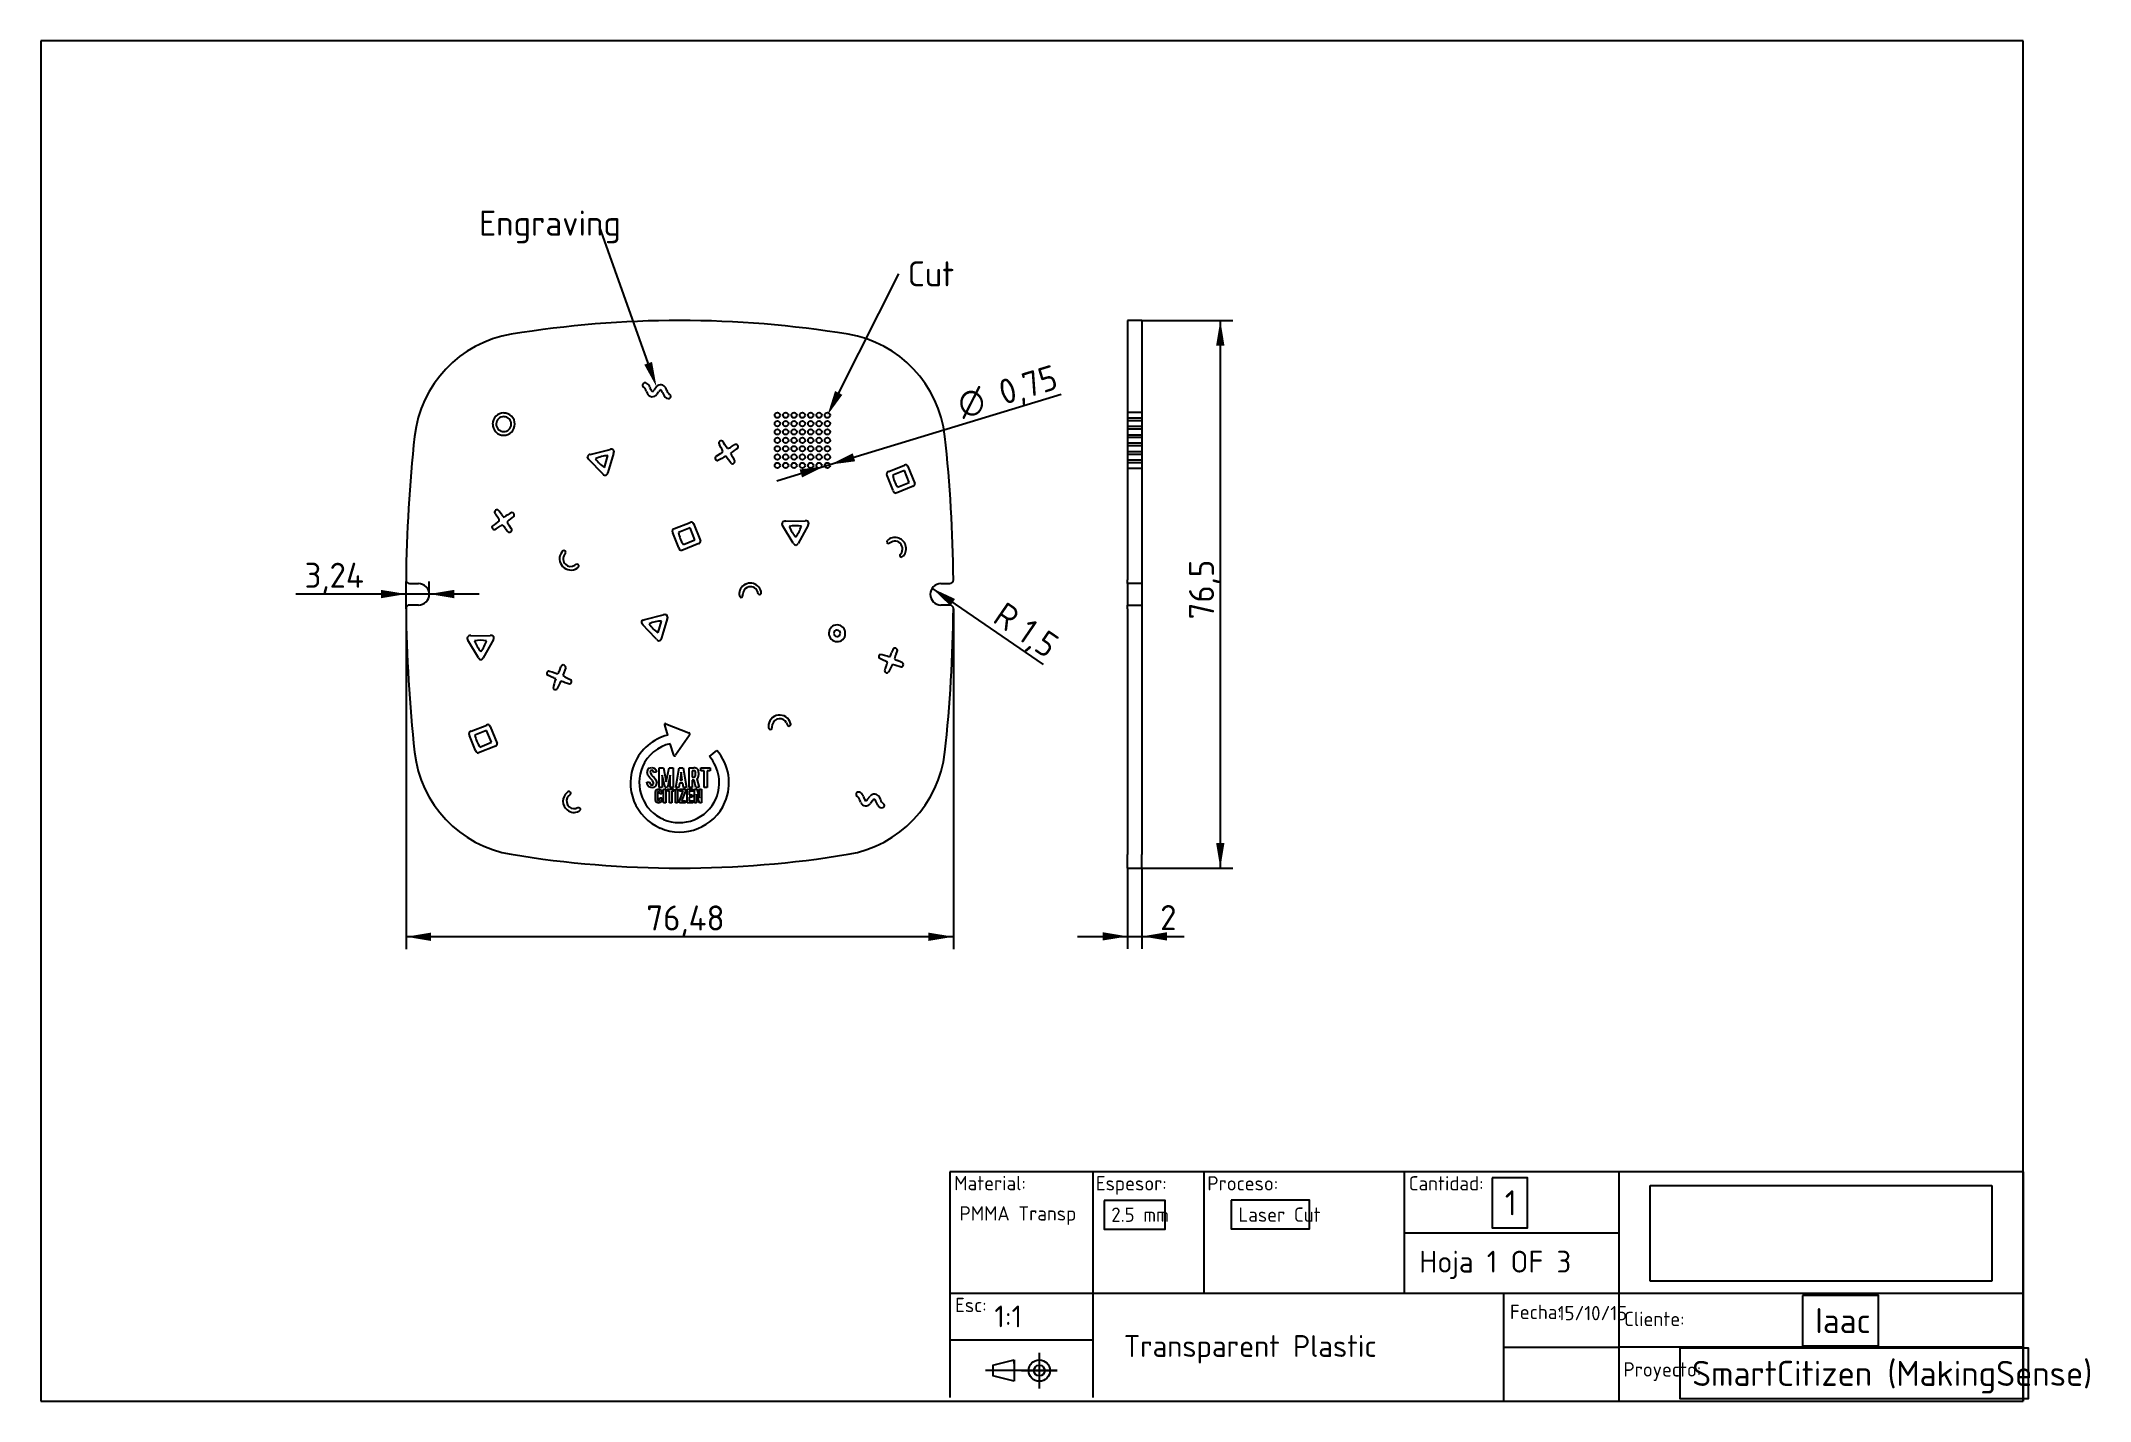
# Model space of a CAD drawing. Header units: millimetres. Extents: x 10 to 296, y 10 to 200.
import ezdxf
from ezdxf import colors
from ezdxf.entities.mleader import LeaderData, LeaderLine
from ezdxf.enums import TextEntityAlignment as Align
from ezdxf.lldxf.tags import DXFTag
from ezdxf.math import Vec2, Vec3

# ---------------------------------------------------------------- set-up
doc = ezdxf.new("R2010")
doc.units = ezdxf.units.MM
doc.layers.add('Default', color=7, linetype='Continuous')
doc.layers.add('M7-1.5_MS_V1_TRA', color=7, linetype='Continuous')
doc.styles.add('SEACAD_Solid_Edge_ISO', font='seiso.ttf')
doc.styles.add('SEACAD_Solid_Edge_ISO1_Symbols', font='semeci1.ttf')
tags = doc.linetypes.add('CENTER2', pattern=[28.575, 19.05, -3.175, 3.175, -3.175]).pattern_tags.tags
tags[10:11] = [DXFTag(74, 4), DXFTag(75, 0), DXFTag(340, '0'), DXFTag(46, 0.0), DXFTag(50, 0.0), DXFTag(44, 0.0), DXFTag(45, 0.0)]
tags[8:9] = [DXFTag(74, 4), DXFTag(75, 0), DXFTag(340, '0'), DXFTag(46, 0.0), DXFTag(50, 0.0), DXFTag(44, 0.0), DXFTag(45, 0.0)]
tags[6:7] = [DXFTag(74, 4), DXFTag(75, 0), DXFTag(340, '0'), DXFTag(46, 0.0), DXFTag(50, 0.0), DXFTag(44, 0.0), DXFTag(45, 0.0)]
tags[4:5] = [DXFTag(74, 4), DXFTag(75, 0), DXFTag(340, '0'), DXFTag(46, 0.0), DXFTag(50, 0.0), DXFTag(44, 0.0), DXFTag(45, 0.0)]
tags = doc.linetypes.add('HIDDEN2', pattern=[4.7625, 3.175, -1.5875]).pattern_tags.tags
tags[6:7] = [DXFTag(74, 4), DXFTag(75, 0), DXFTag(340, '0'), DXFTag(46, 0.0), DXFTag(50, 0.0), DXFTag(44, 0.0), DXFTag(45, 0.0)]
tags[4:5] = [DXFTag(74, 4), DXFTag(75, 0), DXFTag(340, '0'), DXFTag(46, 0.0), DXFTag(50, 0.0), DXFTag(44, 0.0), DXFTag(45, 0.0)]
doc.dimstyles.new('ISO_(mm)', dxfattribs={"dimtxt": 3.5, "dimasz": 3.5, "dimexe": 1.75, "dimexo": 0, "dimgap": 1.75, "dimtad": 1, "dimtxsty": 'SEACAD_Solid_Edge_ISO', "dimblk1": '_SE_FILLED', "dimblk2": '_SE_FILLED', "dimsah": 1, "dimcen": 1.75, "dimadec": 0, "dimazin": 0, "dimtfac": 1, "dimtmove": 0, "dimatfit": 3, "dimfxl": 1, "dimtolj": 1, "dimarcsym": 0})
picture_1 = doc.add_image_def('image1.jpg', size_in_pixel=(1321, 371))

# ---------------------------------------------------------------- blocks, each defined once
blk = doc.blocks.new('SE')
at = {"layer": 'M7-1.5_MS_V1_TRA', "color": 7, "linetype": 'Continuous'}
for p, q in [((94.59, 151.05), (94.7, 150.81)), ((96.02, 151.68), (95.67, 151.24)), ((96.08, 150.66), (96.31, 150.98)), ((96.85, 150.88), (97.08, 150.41)), ((97.46, 151.18), (97.3, 151.54)), ((105.05, 143.14), (104.79, 143.59)), ((106.44, 143.31), (106.86, 143.56)), ((86.53, 141.6), (86.38, 141.91)), ((88.54, 139.49), (86.53, 141.6)), ((86.73, 142.25), (89.53, 142.92)), ((88.72, 140.42), (89.2, 142.08)), ((90.01, 142.39), (89.22, 139.71)), ((104.43, 142.05), (104.94, 142.38)), ((128.46, 139.87), (130.64, 140.75)), ((131.15, 140.57), (132.11, 138.17)), ((129.06, 137.18), (128.23, 139.28)), ((130.64, 139.99), (129.01, 139.34)), ((131.87, 137.8), (129.5, 136.84)), ((129.7, 137.66), (131.32, 138.33)), ((131.32, 138.33), (130.64, 139.99)), ((73.49, 133.93), (73.91, 133.32)), ((73.62, 131.85), (74.16, 132.22)), ((74.39, 133.8), (74.04, 134.3)), ((74.86, 131.94), (75.17, 131.52)), ((75.71, 131.89), (75.47, 132.25)), ((98.51, 131.87), (100.7, 132.75)), ((100.69, 131.99), (99.06, 131.34)), ((101.37, 130.33), (100.69, 131.99)), ((101.2, 132.57), (102.17, 130.17)), ((115.12, 129.83), (113.62, 132.29)), ((114.06, 132.92), (116.76, 132.96)), ((117.2, 132.38), (115.79, 129.82)), ((99.12, 129.18), (98.28, 131.28)), ((101.92, 129.8), (99.55, 128.84)), ((99.76, 129.66), (101.37, 130.33)), ((128.26, 130.2), (128.19, 130)), ((84.6, 126.77), (84.74, 126.87)), ((84.74, 126.87), (84.89, 126.95)), ((84.89, 126.95), (85.02, 126.92)), ((85.02, 126.92), (85.16, 126.74)), ((130.24, 127.9), (130.52, 128.06)), ((61.51, 124.2), (62.75, 124.2)), ((135.75, 124.2), (136.99, 124.2)), ((62.75, 121.2), (61.51, 121.2)), ((136.99, 121.2), (135.75, 121.2)), ((94.15, 118.4), (93.95, 118.63)), ((94.09, 119.11), (94.38, 119.2)), ((94.86, 117.64), (94.15, 118.4)), ((94.38, 119.2), (96.92, 119.81)), ((96, 116.44), (94.86, 117.64)), ((96.22, 117.36), (96.71, 118.97)), ((97.51, 119.25), (96.86, 117.08)), ((71.13, 113.83), (69.63, 116.29)), ((70.07, 116.92), (72.77, 116.96)), ((73.21, 116.38), (71.81, 113.82)), ((96.86, 117.08), (96.73, 116.62)), ((129.03, 114.96), (128.86, 114.56)), ((129.52, 114.39), (129.64, 114.72)), ((81.03, 111.97), (81.41, 111.87)), ((81.41, 111.87), (82.17, 111.57)), ((82.48, 112.12), (82.66, 112.56)), ((83.33, 112.48), (82.91, 111.35)), ((130.2, 113.23), (129.68, 113.44)), ((81.39, 111.14), (80.84, 111.4)), ((70.09, 103.56), (72.28, 104.44)), ((72.27, 103.68), (70.64, 103.03)), ((72.95, 102.02), (72.27, 103.68)), ((72.78, 104.25), (73.75, 101.86)), ((97.58, 103.02), (97.15, 104.45)), ((97.33, 104.61), (100.52, 103.35)), ((112.15, 104.09), (112.21, 104.56)), ((114.14, 104.77), (114.26, 104.49)), ((70.7, 100.86), (69.86, 102.97)), ((73.5, 101.49), (71.13, 100.53)), ((71.33, 101.35), (72.95, 102.02)), ((98.41, 100.24), (97.94, 101.83)), ((100.62, 103.02), (98.65, 100.21)), ((103.4, 100.05), (104.44, 100.86)), ((94.79, 97.42), (94.69, 97.82)), ((95.08, 97.06), (94.79, 97.42)), ((94.95, 98.39), (95.34, 98.51)), ((95.17, 98.03), (95.13, 97.83)), ((95.13, 97.83), (95.29, 97.44)), ((95.35, 98.13), (95.17, 98.03)), ((95.29, 97.44), (95.48, 97.26)), ((95.34, 98.51), (95.72, 98.41)), ((95.52, 98.06), (95.35, 98.13)), ((95.62, 97.8), (95.52, 98.06)), ((96.02, 97.87), (95.62, 97.8)), ((95.72, 98.41), (95.93, 98.19)), ((95.93, 98.19), (96.02, 97.87)), ((96.39, 98.48), (96.99, 98.48)), ((96.39, 95.69), (96.39, 98.48)), ((96.81, 97.44), (96.81, 95.69)), ((97.22, 95.69), (96.81, 97.44)), ((96.99, 98.48), (97.38, 96.48)), ((97.38, 96.48), (97.76, 98.48)), ((97.92, 97.44), (97.55, 95.69)), ((97.76, 98.48), (98.34, 98.48)), ((97.92, 95.69), (97.92, 97.44)), ((98.34, 98.48), (98.34, 95.69)), ((98.69, 95.69), (99.16, 98.47)), ((99.16, 98.47), (99.74, 98.47)), ((99.45, 97.84), (99.3, 96.74)), ((99.61, 96.74), (99.45, 97.84)), ((99.74, 98.47), (100.21, 95.69)), ((100.56, 98.47), (101.23, 98.47)), ((100.56, 95.69), (100.56, 98.47)), ((101.24, 98.05), (100.98, 98.05)), ((100.98, 98.05), (100.98, 97.15)), ((101.41, 97.23), (101.48, 97.4)), ((101.48, 97.4), (101.48, 97.8)), ((101.89, 97.81), (101.89, 97.41)), ((102.2, 98.47), (103.51, 98.47)), ((102.2, 98.05), (102.2, 98.47)), ((102.65, 98.05), (102.2, 98.05)), ((102.65, 95.69), (102.65, 98.05)), ((103.51, 98.05), (103.07, 98.05)), ((103.07, 98.05), (103.07, 95.69)), ((103.51, 98.47), (103.51, 98.05)), ((83.94, 94.71), (83.74, 94.54)), ((94.65, 96.45), (95.05, 96.47)), ((94.74, 96.05), (94.65, 96.45)), ((94.95, 95.78), (94.74, 96.05)), ((95.36, 95.66), (94.95, 95.78)), ((95.05, 96.47), (95.18, 96.12)), ((95.46, 96.71), (95.08, 97.06)), ((95.18, 96.12), (95.35, 96.04)), ((95.35, 96.04), (95.57, 96.18)), ((95.6, 95.69), (95.36, 95.66)), ((95.61, 96.36), (95.46, 96.71)), ((95.48, 97.26), (95.67, 97.09)), ((95.57, 96.18), (95.61, 96.36)), ((95.89, 95.89), (95.6, 95.69)), ((95.67, 97.09), (95.91, 96.78)), ((95.85, 95.05), (95.98, 95.38)), ((95.85, 94), (95.85, 95.05)), ((95.91, 96.78), (95.98, 96.65)), ((95.98, 96.65), (96.04, 96.38)), ((95.98, 95.38), (96.31, 95.51)), ((96.18, 95.17), (96.13, 95.06)), ((96.13, 95.06), (96.13, 94.01)), ((96.3, 95.22), (96.18, 95.17)), ((96.42, 95.17), (96.3, 95.22)), ((96.31, 95.51), (96.63, 95.38)), ((96.81, 95.69), (96.39, 95.69)), ((96.47, 95.06), (96.42, 95.17)), ((96.47, 94.83), (96.47, 95.06)), ((96.77, 94.83), (96.47, 94.83)), ((96.63, 95.38), (96.77, 95.05)), ((96.77, 95.05), (96.77, 94.83)), ((97, 95.49), (97.29, 95.49)), ((97, 93.57), (97, 95.49)), ((97.55, 95.69), (97.22, 95.69)), ((97.29, 95.49), (97.29, 93.57)), ((97.53, 95.49), (98.43, 95.49)), ((97.53, 95.2), (97.53, 95.49)), ((97.84, 95.2), (97.53, 95.2)), ((97.84, 93.57), (97.84, 95.2)), ((98.34, 95.69), (97.92, 95.69)), ((98.43, 95.2), (98.13, 95.2)), ((98.13, 95.2), (98.13, 93.57)), ((98.43, 95.49), (98.43, 95.2)), ((98.67, 95.49), (98.96, 95.49)), ((98.67, 93.57), (98.67, 95.49)), ((99.13, 95.69), (98.69, 95.69)), ((98.96, 95.49), (98.96, 93.57)), ((99.23, 96.33), (99.13, 95.69)), ((99.2, 95.49), (100.04, 95.49)), ((99.2, 95.2), (99.2, 95.49)), ((99.73, 95.2), (99.2, 95.2)), ((99.2, 93.86), (99.73, 95.2)), ((99.67, 96.33), (99.23, 96.33)), ((99.3, 96.74), (99.61, 96.74)), ((100.04, 95.2), (99.51, 93.86)), ((99.77, 95.69), (99.67, 96.33)), ((100.21, 95.69), (99.77, 95.69)), ((100.04, 95.49), (100.04, 95.2)), ((100.28, 95.49), (101.11, 95.49)), ((100.28, 93.57), (100.28, 95.49)), ((100.98, 95.69), (100.56, 95.69)), ((100.58, 95.2), (100.58, 94.68)), ((101.11, 95.2), (100.58, 95.2)), ((100.58, 94.68), (100.97, 94.68)), ((100.97, 94.68), (100.97, 94.38)), ((100.98, 97.15), (101.24, 97.15)), ((100.98, 96.74), (100.98, 95.69)), ((101.23, 96.74), (100.98, 96.74)), ((101.11, 95.49), (101.11, 95.2)), ((101.27, 96.74), (101.23, 96.74)), ((101.24, 97.15), (101.41, 97.23)), ((101.52, 95.69), (101.27, 96.74)), ((101.31, 95.49), (101.64, 95.49)), ((101.31, 93.57), (101.31, 95.49)), ((101.98, 95.69), (101.52, 95.69)), ((101.6, 94.8), (101.6, 93.57)), ((102, 93.57), (101.6, 94.8)), ((101.64, 95.49), (102.02, 94.2)), ((101.66, 96.91), (101.98, 95.69)), ((102.02, 95.49), (102.31, 95.49)), ((102.02, 94.2), (102.02, 95.49)), ((102.31, 95.49), (102.31, 93.57)), ((103.07, 95.69), (102.65, 95.69)), ((125.51, 94.06), (125.86, 94.51)), ((95.98, 93.68), (95.85, 94)), ((96.31, 93.54), (95.98, 93.68)), ((96.13, 94.01), (96.18, 93.89)), ((96.18, 93.89), (96.3, 93.84)), ((96.3, 93.84), (96.42, 93.89)), ((96.63, 93.68), (96.31, 93.54)), ((96.42, 93.89), (96.47, 94.01)), ((96.47, 94.27), (96.77, 94.27)), ((96.47, 94.01), (96.47, 94.27)), ((96.77, 94), (96.63, 93.68)), ((96.77, 94.27), (96.77, 94)), ((97.29, 93.57), (97, 93.57)), ((98.13, 93.57), (97.84, 93.57)), ((98.96, 93.57), (98.67, 93.57)), ((99.2, 93.57), (99.2, 93.86)), ((100.04, 93.57), (99.2, 93.57)), ((99.51, 93.86), (100.04, 93.86)), ((100.04, 93.86), (100.04, 93.57)), ((101.11, 93.57), (100.28, 93.57)), ((100.58, 94.38), (100.58, 93.86)), ((100.97, 94.38), (100.58, 94.38)), ((100.58, 93.86), (101.11, 93.86)), ((101.11, 93.86), (101.11, 93.57)), ((101.6, 93.57), (101.31, 93.57)), ((102.31, 93.57), (102, 93.57)), ((124.54, 93.64), (124.43, 93.88)), ((126.16, 93.81), (125.93, 93.49)), ((126.92, 93.24), (126.7, 93.71)), ((127.14, 94.37), (127.31, 94.01))]:
    blk.add_line(p, q, dxfattribs=at)
for centre in [(112.9, 147.71), (112.9, 146.54), (114.07, 147.71), (114.07, 146.54), (115.23, 147.71), (115.23, 146.54), (116.4, 147.71), (116.4, 146.54), (117.56, 147.71), (117.56, 146.54), (118.72, 147.71), (118.72, 146.54), (119.89, 147.71), (119.89, 146.54), (112.9, 145.38), (112.9, 144.21), (112.9, 143.04), (114.07, 145.38), (114.07, 144.21), (114.07, 143.04), (115.23, 145.38), (115.23, 144.21), (115.23, 143.04), (116.4, 145.38), (116.4, 144.21), (116.4, 143.04), (117.56, 145.38), (117.56, 144.21), (117.56, 143.04), (118.72, 145.38), (118.72, 144.21), (118.72, 143.04), (119.89, 145.38), (119.89, 144.21), (119.89, 143.04), (112.9, 141.88), (112.9, 140.71), (114.07, 141.88), (114.07, 140.71), (115.23, 141.88), (115.23, 140.71), (116.4, 141.88), (116.4, 140.71), (117.56, 141.88), (117.56, 140.71), (118.72, 141.88), (118.72, 140.71), (119.89, 141.88), (119.89, 140.71)]:
    blk.add_circle(centre, 0.375, dxfattribs=at)
for centre, radius, start, end in [((99.25, 16.05), 144.9, 80.6553, 99.3447), ((78.36, 142.99), 16.25, 99.3447, 173.732), ((120.14, 142.99), 16.25, 6.268, 80.6553), ((94.39, 151.91), 0.352, 131.9954, 213.8659), ((94.4, 151.82), 0.424, 53.9796, 124.9999), ((94.08, 151.26), 1.07, 18.3834, 58.1733), ((96.61, 151.21), 0.762, 25.7374, 141.2555), ((93.6, 150.83), 1.01, 12.2855, 60.7093), ((95.42, 151.08), 0.78, 200.615, 327.0658), ((96.33, 151.88), 1.27, 193.0473, 221.6827), ((95.36, 151.37), 0.333, 273.7399, 336.2931), ((96.82, 150.73), 0.563, 111.3089, 153.8809), ((96.25, 150.75), 0.617, 12.336, 54.1119), ((97.65, 150.68), 0.634, 205.4078, 287.87), ((98.45, 151.46), 1.03, 195.7063, 234.2134), ((97.71, 150.35), 0.307, 296.6208, 62.1867), ((74.62, 146.52), 1.51, 88.5614, 181.1605), ((74.67, 146.46), 1.55, 178.9475, 268.9574), ((74.64, 146.49), 1.03, 87.8582, 179.8007), ((74.65, 146.47), 1.04, 178.7572, 269.6262), ((74.64, 146.49), 1.58, 269.9773, 359.9573), ((74.66, 146.49), 1.06, 268.9932, 358.3619), ((74.68, 146.48), 1.54, 0.0983, 90.7985), ((74.67, 146.46), 1.05, 359.6658, 89.6052), ((263.12, 122.7), 202.12, 173.732, 179.432), ((105.11, 143.81), 0.383, 148.2979, 213.9124), ((105.04, 143.82), 0.326, 58.0089, 144.1032), ((55.3, 108.25), 61.45, 34.512, 35.6807), ((105.74, 144.13), 1.08, 280.5285, 310.6739), ((107.1, 143.27), 0.374, 57.0764, 130.7799), ((107.08, 143.32), 0.351, 329.3556, 50.7052), ((-64.61, 122.7), 202.12, 0.568, 6.268), ((86.77, 141.85), 0.399, 96.2596, 171.5979), ((89.41, 137.73), 4.35, 92.8111, 116.1568), ((90.95, 143.91), 4.14, 213.3122, 237.4012), ((89.71, 142.6), 0.371, 325.809, 119.1239), ((104.55, 141.73), 0.338, 111.326, 271.8684), ((116.9, 118.88), 25.67, 115.8503, 118.7331), ((104.54, 143.26), 0.968, 294.5226, 321.0287), ((104.28, 142.47), 1.02, 10.0975, 41.0946), ((80.57, 123), 31.51, 34.7895, 37.0655), ((315.14, -148.18), 357.81, 125.4947, 125.6956), ((148.69, 163.88), 47.46, 206.8987, 208.4514), ((106.62, 141.27), 0.343, 239.2809, 359.6972), ((130.83, 140.47), 0.333, 16.1234, 123.8118), ((88.85, 139.71), 0.389, 215.3195, 290.8358), ((88.7, 139.79), 0.524, 303.4259, 352.1141), ((128.53, 139.5), 0.375, 100.2688, 216.4649), ((133.43, 140.18), 4.5, 190.7854, 214.0511), ((131.7, 138.18), 0.416, 293.6494, 358.9339), ((129.51, 137.3), 0.463, 196.1348, 268.3245), ((73.35, 132.07), 0.331, 151.1077, 236.8376), ((81.91, 121.83), 13.65, 125.2499, 130.3704), ((73.36, 132.15), 0.397, 242.5068, 311.8), ((73.73, 134.16), 0.339, 127.8372, 224.075), ((73.73, 134.15), 0.351, 25.6305, 125.4032), ((73.61, 133.02), 0.418, 353.9041, 45.0123), ((74.52, 131.87), 0.502, 91.7605, 136.6035), ((75.03, 134.11), 0.706, 205.8139, 244.0506), ((73.54, 131.22), 1.51, 28.7402, 50.0174), ((88.39, 112.53), 25.01, 120.2644, 123.149), ((143.56, 47.3), 109.55, 128.0043, 128.6616), ((76.94, 133.52), 1.93, 200.3676, 220.8515), ((75.47, 131.69), 0.315, 303.1815, 38.3219), ((75.79, 133.78), 0.353, 333.483, 90.559), ((98.58, 131.5), 0.375, 100.2688, 216.4649), ((100.88, 132.47), 0.333, 16.1234, 123.8118), ((114, 132.55), 0.458, 157.034, 214.9177), ((113.99, 132.39), 0.537, 82.6216, 140.2169), ((115.48, 127.92), 4.36, 79.7789, 102.0964), ((119.02, 133.88), 4.77, 200.9085, 221.7534), ((111.41, 133.8), 5.1, 322.7055, 341.8577), ((116.85, 132.38), 0.588, 55.59, 98.6924), ((116.88, 132.61), 0.392, 324.0291, 39.7176), ((75.45, 131.74), 0.358, 217.2497, 300.8834), ((103.49, 132.18), 4.5, 190.7854, 214.0511), ((99.56, 129.3), 0.463, 196.1348, 268.3245), ((101.75, 130.18), 0.416, 293.6494, 358.9339), ((115.5, 130), 0.417, 203.3376, 269.4086), ((115.42, 129.99), 0.416, 281.3765, 335.5651), ((128.44, 130.05), 0.255, 192.1894, 277.3919), ((129.32, 129.19), 1.46, 74.5658, 136.2674), ((129.72, 128.02), 2.17, 102.8912, 124.9616), ((129.34, 129.13), 1.01, 43.899, 96.2373), ((129.33, 129.08), 1.56, 319.5048, 75.9769), ((129.29, 129.04), 1.1, 309.8025, 45.4677), ((84.02, 127.65), 1.56, 143.6169, 223.3481), ((83.05, 128.5), 0.301, 17.3479, 165.6669), ((84.02, 127.68), 1.59, 224.4049, 304.4521), ((84, 127.65), 1.04, 144.2692, 225.9328), ((82.6, 128.79), 0.772, 316.067, 344.9667), ((84.02, 127.67), 1.07, 226.0216, 302.6921), ((84.75, 126.75), 0.408, 293.725, 359.0996), ((130.29, 128.18), 0.287, 177.5311, 260.9716), ((61.51, 124.7), 0.5, 179.432, 270), ((62.75, 122.7), 1.5, 270, 90), ((109.1, 122.73), 1.53, 116.2265, 185.142), ((109.11, 122.71), 1.04, 113.298, 180.7679), ((109.13, 122.73), 1.53, 48.4737, 117.0449), ((109.13, 122.72), 1.04, 20.8516, 114.4526), ((109.29, 122.82), 1.36, 10.6285, 51.089), ((135.75, 122.7), 1.5, 90, 270), ((136.99, 124.7), 0.5, 270, 0.568), ((61.51, 120.7), 0.5, 90, 180.5687), ((263.12, 122.7), 202.12, 180.5687, 186.268), ((107.89, 122.55), 0.305, 171.3737, 260.6304), ((107.69, 122.61), 0.39, 291.7269, 13.0351), ((110.59, 123.13), 0.481, 185.5099, 250.0028), ((110.36, 122.96), 0.288, 282.8006, 22.3555), ((-64.61, 122.7), 202.12, 353.732, 359.4313), ((136.99, 120.7), 0.5, 359.4313, 90), ((94.22, 118.82), 0.321, 113.267, 214.8095), ((96.74, 114.98), 3.99, 90.4085, 116.0142), ((98.23, 120.64), 3.85, 212.7111, 238.5524), ((97.18, 119.02), 0.837, 74.3829, 107.8853), ((97.13, 119.47), 0.446, 329.8964, 51.8918), ((121.25, 117.28), 1.15, 89.8035, 179.7149), ((121.23, 117.26), 0.445, 85.5423, 177.5597), ((121.24, 117.28), 1.15, 356.9005, 89.6428), ((121.26, 117.26), 0.442, 355.6859, 88.2742), ((70.01, 116.55), 0.458, 157.034, 214.9177), ((70, 116.39), 0.537, 82.6216, 140.2169), ((71.49, 111.92), 4.36, 79.7789, 102.0964), ((75.03, 117.88), 4.77, 200.9085, 221.7534), ((67.42, 117.8), 5.1, 322.7055, 341.8577), ((72.86, 116.38), 0.588, 55.59, 98.6924), ((72.89, 116.61), 0.392, 324.0291, 39.7176), ((96.35, 116.6), 0.381, 205.7846, 2.211), ((121.21, 117.21), 1.11, 175.6484, 271.6896), ((121.25, 117.25), 0.46, 176.8848, 265.7266), ((121.22, 117.27), 0.475, 269.0115, 355.0242), ((121.28, 117.2), 1.11, 267.7978, 0.7649), ((127.14, 115.03), 1.78, 322.3058, 344.5256), ((129.33, 114.86), 0.322, 68.0152, 161.8514), ((129.32, 114.84), 0.342, 338.407, 66.8995), ((71.51, 114), 0.417, 203.3376, 269.4086), ((71.43, 113.99), 0.416, 281.3765, 335.5651), ((80.96, 111.64), 0.275, 159.6798, 242.506), ((81.01, 111.66), 0.317, 86.2641, 165.4573), ((81.28, 112.43), 1.24, 315.9063, 345.5438), ((83.01, 112.47), 0.364, 95.2411, 164.3058), ((82.97, 112.47), 0.361, 2.5535, 88.9676), ((127.43, 114.01), 0.366, 127.051, 216.486), ((113.56, 85.59), 31.3, 61.9701, 64.3104), ((126.71, 109.72), 4.6, 66.4283, 83.8252), ((130.09, 111.61), 2.25, 153.5682, 170.0412), ((128.22, 112.07), 0.345, 191.0987, 310.4148), ((126.04, 113.6), 2.26, 334.2874, 350.243), ((141.95, 105.86), 14.76, 151.3313, 156.2575), ((145.01, 158.88), 48.64, 250.7904, 252.2882), ((132.34, 113.04), 3.13, 154.4329, 168.2755), ((129.89, 114.27), 0.848, 224.067, 255.6735), ((130.11, 112.84), 0.398, 7.7815, 77.0951), ((130.16, 112.89), 0.347, 277.9856, 1.6017), ((80.99, 109.7), 1.5, 51.3163, 74.5686), ((86.27, 109.01), 4.72, 156.8171, 173.7326), ((81.86, 109.74), 0.36, 216.3789, 306.9363), ((98.69, 101.72), 18.32, 151.0424, 155.0546), ((135.17, 264.77), 162.87, 251.1912, 251.6353), ((88.48, 120.83), 11, 239.5485, 246.349), ((83.8, 110.53), 0.35, 280.4276, 38.7827), ((70.16, 103.19), 0.375, 100.2688, 216.4649), ((72.46, 104.16), 0.333, 16.1234, 123.8118), ((97.25, 104.52), 0.122, 51.8122, 213.2914), ((100.46, 103.15), 0.208, 321.541, 71.8834), ((113.24, 104.26), 1.58, 98.5952, 182.4828), ((112, 104.14), 0.343, 172.0409, 258.2065), ((111.9, 104.06), 0.253, 277.2472, 8.176), ((113.2, 104.3), 1.02, 93.7028, 165.1246), ((113.21, 104.25), 1.58, 15.3941, 97.542), ((113.25, 104.32), 1.01, 26.9343, 96.5199), ((114.58, 104.57), 0.327, 193.6441, 258.7305), ((114.46, 104.55), 0.301, 281.2786, 24.695), ((78.36, 102.41), 16.25, 186.268, 260.6553), ((75.06, 103.87), 4.5, 190.7854, 214.0511), ((71.14, 100.99), 0.463, 196.1348, 268.3245), ((73.33, 101.87), 0.416, 293.6494, 358.9339), ((99.23, 96.36), 6.86, 103.9024, 156.6303), ((99.17, 96.39), 5.58, 102.76, 156.6037), ((98.53, 100.24), 0.122, 180.0498, 341.7848), ((99.28, 96.36), 6.85, 336.636, 41.1266), ((120.14, 102.41), 16.25, 279.3447, 353.732), ((99.24, 96.36), 6.87, 156.6428, 246.7372), ((99.18, 96.39), 5.58, 156.6485, 246.7308), ((95.37, 97.86), 0.68, 128.4665, 183.6123), ((101.28, 97.83), 0.642, 44.0125, 94.8705), ((101.27, 97.83), 0.214, 351.7413, 97.8273), ((101.24, 97.4), 0.649, 310.8176, 0.7558), ((101.19, 97.85), 0.7, 356.4608, 37.6756), ((99.21, 96.38), 5.57, 336.6377, 41.2069), ((84.5, 93.8), 1.56, 129.5352, 231.705), ((84.48, 93.8), 1.04, 134.9596, 209.7238), ((83.79, 94.77), 0.366, 56.2005, 141.2691), ((83.77, 94.92), 0.272, 307.3581, 34.7785), ((95.26, 96.35), 0.779, 323.6022, 2.5558), ((124.24, 94.74), 0.352, 131.9954, 213.8659), ((123.45, 93.66), 1.01, 12.2855, 60.7093), ((124.24, 94.65), 0.424, 53.9796, 124.9999), ((123.93, 94.09), 1.07, 18.3834, 58.1733), ((126.46, 94.04), 0.762, 25.7374, 141.2555), ((84.49, 93.75), 1.52, 230.9262, 296.8422), ((84.5, 93.81), 1.06, 209.4031, 284.5176), ((85.1, 92.22), 0.652, 71.717, 120.9814), ((85.08, 92.7), 0.322, 288.2987, 342.626), ((85.17, 92.67), 0.224, 344.4416, 51.4476), ((99.25, 96.38), 6.89, 246.6771, 336.5633), ((99.19, 96.4), 5.6, 246.6768, 336.566), ((125.27, 93.91), 0.78, 200.615, 327.0658), ((126.18, 94.71), 1.27, 193.0473, 221.6827), ((125.21, 94.2), 0.333, 273.7399, 336.2931), ((126.66, 93.56), 0.563, 111.3089, 153.8809), ((126.1, 93.58), 0.617, 12.336, 54.1119), ((127.49, 93.51), 0.634, 205.4078, 287.87), ((128.3, 94.29), 1.03, 195.7063, 234.2134), ((127.55, 93.18), 0.307, 296.6208, 62.1867), ((99.25, 229.35), 144.9, 260.6553, 279.3447)]:
    blk.add_arc(centre, radius, start, end, dxfattribs=at)
blk = doc.blocks.new('SE1')
at = {"layer": 'M7-1.5_MS_V1_TRA', "color": 7, "linetype": 'Continuous'}
for p, q in [((161.84, 160.95), (161.84, 159.03)), ((163.84, 160.95), (161.84, 160.95)), ((163.84, 160.95), (163.84, 159.03)), ((161.84, 159.03), (161.84, 144.77)), ((163.84, 159.03), (163.84, 144.77)), ((161.84, 144.77), (161.84, 124.7)), ((163.84, 144.77), (163.84, 124.7)), ((161.84, 124.2), (161.84, 124.7)), ((161.84, 124.2), (161.84, 121.2)), ((163.84, 124.2), (161.84, 124.2)), ((163.84, 124.7), (163.84, 124.2)), ((163.84, 124.2), (163.84, 121.2)), ((161.84, 120.69), (161.84, 121.2)), ((161.84, 121.2), (163.84, 121.2)), ((161.84, 120.69), (161.84, 100.63)), ((163.84, 121.2), (163.84, 120.69)), ((163.84, 120.69), (163.84, 100.63)), ((161.84, 100.63), (161.84, 86.37)), ((163.84, 100.63), (163.84, 86.37)), ((161.84, 84.45), (161.84, 86.37)), ((163.84, 84.45), (163.84, 86.37)), ((161.84, 84.45), (163.84, 84.45))]:
    blk.add_line(p, q, dxfattribs=at)
at = {"layer": 'M7-1.5_MS_V1_TRA', "color": 7, "linetype": 'HIDDEN2'}
for p, q in [((163.84, 148.09), (161.84, 148.09)), ((161.84, 147.34), (163.84, 147.34)), ((163.84, 146.92), (161.84, 146.92)), ((161.84, 146.17), (163.84, 146.17)), ((163.84, 145.75), (161.84, 145.75)), ((161.84, 145), (163.84, 145)), ((163.84, 144.59), (161.84, 144.59)), ((161.84, 143.84), (163.84, 143.84)), ((163.84, 143.42), (161.84, 143.42)), ((161.84, 142.67), (163.84, 142.67)), ((163.84, 142.25), (161.84, 142.25)), ((161.84, 141.5), (163.84, 141.5)), ((163.84, 141.08), (161.84, 141.08)), ((161.84, 140.33), (163.84, 140.33))]:
    blk.add_line(p, q, dxfattribs=at)
blk = doc.blocks.new('DMBLK1')
at = {"layer": 'Default', "linetype": 'Continuous'}
for points in [[(64.51, 74.27), (64.51, 75.44), (61.01, 74.86)], [(133.99, 74.27), (137.49, 74.86), (133.99, 75.44)]]:
    blk.add_hatch(color=7, dxfattribs=at).paths.add_polyline_path(points)
at = {"layer": 'Default', "color": 7, "linetype": 'Continuous'}
for p, q in [((61.01, 120.69), (61.01, 73.11)), ((137.49, 120.69), (137.49, 73.11)), ((137.49, 74.86), (61.01, 74.86))]:
    blk.add_line(p, q, dxfattribs=at)
at = {"layer": 'Default', "color": 7, "linetype": 'Continuous', "style": 'SEACAD_Solid_Edge_ISO'}
blk.add_text('76,48', height=3.5, dxfattribs=at).set_placement((94.6, 79.23), align=Align.TOP_LEFT)
blk = doc.blocks.new('_SE_FILLED')
at = {"color": 0}
blk.add_line((0, 0), (-1, 0), dxfattribs=at)
blk.add_solid([(0, 0), (-1, -0.1665), (-1, 0.1665), (0, 0)], dxfattribs=at)
blk = doc.blocks.new('DMBLK2')
at = {"layer": 'Default', "linetype": 'Continuous'}
for points in [[(158.34, 74.33), (161.84, 74.91), (158.34, 75.49)], [(167.34, 74.33), (167.34, 75.49), (163.84, 74.91)]]:
    blk.add_hatch(color=7, dxfattribs=at).paths.add_polyline_path(points)
at = {"layer": 'Default', "color": 7, "linetype": 'Continuous'}
for p, q in [((161.84, 84.45), (161.84, 73.16)), ((163.84, 84.45), (163.84, 73.16)), ((154.84, 74.91), (169.76, 74.91))]:
    blk.add_line(p, q, dxfattribs=at)
at = {"layer": 'Default', "color": 7, "linetype": 'Continuous', "style": 'SEACAD_Solid_Edge_ISO'}
blk.add_text('2', height=3.5, dxfattribs=at).set_placement((166.39, 79.29), align=Align.TOP_LEFT)
blk = doc.blocks.new('DMBLK3')
at = {"layer": 'Default', "linetype": 'Continuous'}
for points in [[(175.37, 157.45), (174.79, 160.95), (174.21, 157.45)], [(175.37, 87.95), (174.21, 87.95), (174.79, 84.45)]]:
    blk.add_hatch(color=7, dxfattribs=at).paths.add_polyline_path(points)
at = {"layer": 'Default', "color": 7, "linetype": 'Continuous'}
for p, q in [((163.84, 160.95), (176.54, 160.95)), ((174.79, 160.95), (174.79, 84.45)), ((163.84, 84.45), (176.54, 84.45))]:
    blk.add_line(p, q, dxfattribs=at)
at = {"layer": 'Default', "color": 7, "linetype": 'Continuous', "style": 'SEACAD_Solid_Edge_ISO'}
blk.add_text('76,5', height=3.5, rotation=90, dxfattribs=at).set_placement((170.42, 119.2), align=Align.TOP_LEFT)
blk = doc.blocks.new('DMBLK4')
at = {"layer": 'Default', "linetype": 'Continuous'}
blk.add_hatch(color=7, dxfattribs=at).paths.add_polyline_path([(137.07, 121.09), (137.73, 122.05), (134.51, 123.55)])
at = {"layer": 'Default', "color": 7, "linetype": 'Continuous'}
blk.add_line((150.1, 112.87), (134.51, 123.55), dxfattribs=at)
at = {"layer": 'Default', "color": 7, "linetype": 'Continuous', "style": 'SEACAD_Solid_Edge_ISO'}
for s, p in [('R', (144.77, 121.82)), ('1,5', (148.21, 119.47))]:
    blk.add_text(s, height=3.5, rotation=325.5912, dxfattribs=at).set_placement(p, align=Align.TOP_LEFT)
blk = doc.blocks.new('DMBLK5')
at = {"layer": 'Default', "linetype": 'Continuous'}
for points in [[(57.51, 123.32), (57.51, 122.15), (61.01, 122.74)], [(67.75, 123.32), (64.25, 122.74), (67.75, 122.15)]]:
    blk.add_hatch(color=7, dxfattribs=at).paths.add_polyline_path(points)
at = {"layer": 'Default', "color": 7, "linetype": 'Continuous'}
for p, q in [((61.01, 120.69), (61.01, 124.49)), ((64.25, 122.7), (64.25, 124.49)), ((71.25, 122.74), (45.62, 122.74))]:
    blk.add_line(p, q, dxfattribs=at)
at = {"layer": 'Default', "color": 7, "linetype": 'Continuous', "style": 'SEACAD_Solid_Edge_ISO'}
blk.add_text('3,24', height=3.5, dxfattribs=at).set_placement((46.84, 127.11), align=Align.TOP_LEFT)
blk = doc.blocks.new('DMBLK6')
at = {"layer": 'Default', "linetype": 'Continuous'}
for points in [[(116.01, 140.14), (116.35, 139.02), (119.53, 140.6)], [(123.43, 142.4), (120.25, 140.82), (123.77, 141.28)]]:
    blk.add_hatch(color=7, dxfattribs=at).paths.add_polyline_path(points)
at = {"layer": 'Default', "color": 7, "linetype": 'Continuous'}
for p, q in [((120.25, 140.82), (152.55, 150.65)), ((112.83, 138.56), (120.25, 140.82))]:
    blk.add_line(p, q, dxfattribs=at)
for s, style, p in [('0,75', 'SEACAD_Solid_Edge_ISO', (143.49, 152.46)), ('O', 'SEACAD_Solid_Edge_ISO1_Symbols', (137.75, 150.72))]:
    blk.add_text(s, height=3.5, rotation=16.9274, dxfattribs=dict(at, style=style)).set_placement(p, align=Align.TOP_LEFT)
blk = doc.blocks.new('_DOT')
at = {"color": 0, "linetype": 'ByBlock', "lineweight": -2}
blk.add_line((-0.5, 0), (-1, 0), dxfattribs=at)
at = {"color": 0, "linetype": 'ByBlock', "const_width": 0.5}
blk.add_lwpolyline([(-0.25, 0, 1), (0.25, 0, 1)], format="xyb", close=True, dxfattribs=at)
blk = doc.blocks.new('SEANNOT_GROUP7')
at = {"layer": 'Default', "color": 7, "linetype": 'Continuous'}
blk.add_lwpolyline([(256.16, 24.73), (256.16, 17.73), (266.74, 17.73), (266.74, 24.73), (256.16, 24.73)], dxfattribs=at)
at = {"layer": 'Default', "color": 7, "linetype": 'Continuous', "style": 'SEACAD_Solid_Edge_ISO'}
blk.add_text('Iaac', height=3.5, dxfattribs=at).set_placement((257.91, 22.98), align=Align.TOP_LEFT)
blk = doc.blocks.new('SEANNOT_GROUP8')
at = {"layer": 'Default', "color": 7, "linetype": 'Continuous'}
blk.add_lwpolyline([(238.98, 17.36), (238.98, 10.36), (287.74, 10.36), (287.74, 17.36), (238.98, 17.36)], dxfattribs=at)
at = {"layer": 'Default', "color": 7, "linetype": 'Continuous', "style": 'SEACAD_Solid_Edge_ISO'}
blk.add_text('SmartCitizen (MakingSense)', height=3.5, dxfattribs=at).set_placement((240.73, 15.61), align=Align.TOP_LEFT)
blk = doc.blocks.new('SEANNOT_GROUP9')
at = {"layer": 'Default', "color": 7, "linetype": 'Continuous'}
blk.add_lwpolyline([(158.56, 38.03), (158.56, 34.03), (167.1, 34.03), (167.1, 38.03), (158.56, 38.03)], dxfattribs=at)
at = {"layer": 'Default', "color": 7, "linetype": 'Continuous', "style": 'SEACAD_Solid_Edge_ISO'}
blk.add_text('2.5 mm', height=2, dxfattribs=at).set_placement((159.56, 37.03), align=Align.TOP_LEFT)
blk = doc.blocks.new('SEANNOT_GROUP10')
at = {"layer": 'Default', "color": 7, "linetype": 'Continuous'}
blk.add_lwpolyline([(176.32, 38.04), (176.32, 34.04), (187.27, 34.04), (187.27, 38.04), (176.32, 38.04)], dxfattribs=at)
at = {"layer": 'Default', "color": 7, "linetype": 'Continuous', "style": 'SEACAD_Solid_Edge_ISO'}
blk.add_text('Laser Cut', height=2, dxfattribs=at).set_placement((177.32, 37.04), align=Align.TOP_LEFT)
blk = doc.blocks.new('SEANNOT_GROUP11')
at = {"layer": 'Default', "color": 7, "linetype": 'Continuous'}
blk.add_lwpolyline([(212.8, 41.19), (212.8, 34.19), (217.73, 34.19), (217.73, 41.19), (212.8, 41.19)], dxfattribs=at)
at = {"layer": 'Default', "color": 7, "linetype": 'Continuous', "style": 'SEACAD_Solid_Edge_ISO'}
blk.add_text('1', height=3.5, dxfattribs=at).set_placement((214.55, 39.44), align=Align.TOP_LEFT)

msp = doc.modelspace()

# ---------------------------------------------------------------- linework, layer by layer
at = {"layer": 'Default', "color": 7, "linetype": 'Continuous'}
for p, q in [((287, 200), (10, 200)), ((10, 200), (10, 10)), ((287, 10), (287, 200)), ((287, 42), (137, 42)), ((137, 42), (137, 10.5)), ((157, 42), (157, 10.5)), ((172.5, 42), (172.5, 25)), ((200.5, 42), (200.5, 25)), ((230.5, 42), (230.5, 10)), ((287, 42), (287, 10)), ((200.5, 33.5), (230.5, 33.5)), ((287, 25), (137, 25)), ((214.341, 25), (214.341, 10)), ((157, 18.5), (137, 18.5)), ((214.341, 17.5), (230.5, 17.5)), ((287, 17.5), (230.5, 17.5)), ((143, 15), (146, 15.75)), ((143, 15), (143, 13.5)), ((146, 15.25), (146, 15.75)), ((146, 15.75), (146, 12.75)), ((146, 12.75), (143, 13.5)), ((147, 14.25), (152, 14.25)), ((10, 10), (287, 10))]:
    msp.add_line(p, q, dxfattribs=at)
at = {"layer": 'Default', "color": 7, "linetype": 'CENTER2'}
for p, q in [((149.5, 16.75), (149.5, 11.75)), ((152, 14.25), (142, 14.25))]:
    msp.add_line(p, q, dxfattribs=at)
at = {"layer": 'Default', "color": 7, "linetype": 'Continuous'}
for radius in [1.5, 0.75]:
    msp.add_circle((149.5, 14.25), radius, dxfattribs=at)

# ---------------------------------------------------------------- block references
at = {"layer": 'Default'}
for name in ['SE', 'SE1', 'SEANNOT_GROUP11', 'SEANNOT_GROUP9', 'SEANNOT_GROUP10', 'SEANNOT_GROUP7', 'SEANNOT_GROUP8']:
    msp.add_blockref(name, (0, 0), dxfattribs=at)

# ---------------------------------------------------------------- texts
at = {"layer": 'Default', "char_height": 2, "attachment_point": 1}
for s, insert, width in [('{\\fSolid Edge ISO|b0||i0||c0|p34;\\C7;\\H2.;\\W1.;Material: }', (137.614, 41.442), 10.25001), ('{\\fSolid Edge ISO|b0||i0||c0|p34;\\C7;\\H2.;\\W1.;Espesor: }', (157.396, 41.411), 9.25001), ('{\\fSolid Edge ISO|b0||i0||c0|p34;\\C7;\\H2.;\\W1.;Proceso: }', (172.978, 41.411), 9.40001), ('{\\fSolid Edge ISO|b0||i0||c0|p34;\\C7;\\H2.;\\W1.;Cantidad: }', (201.121, 41.411), 10.40001), ('{\\fSolid Edge ISO|b0||i0||c0|p34;\\C7;\\H2.;\\W1.;Esc: }', (137.726, 24.411), 4.60001), ('{\\fSolid Edge ISO|b0||i0||c0|p34;\\C7;\\H2.;\\W1.;Fecha:}', (215.261, 23.444), 6.45001), ('{\\fSolid Edge ISO|b0||i0||c0|p34;\\C7;\\H2.;\\W1.;Cliente:}{\\fSolid Edge ISO|b0||i0||c0|p34;\\C7;\\H3.5;\\W1.; }', (231.206, 22.467), 9.12501), ('{\\fSolid Edge ISO|b0||i0||c0|p34;\\C7;\\H2.;\\W1.;Proyecto:}', (231.121, 15.411), 9.50001)]:
    msp.add_mtext(s, dxfattribs=dict(at, insert=insert, width=width))

# ---------------------------------------------------------------- dimensions: what is measured, and where the dimension line sits
at = {"layer": 'Default', "color": 7, "linetype": 'Continuous'}
for base, p1, angle, picture, middle in [((174.791, 160.95), (163.844, 160.95), 270, 'DMBLK3', (174.791, 122.7)), ((161.844, 74.911), (161.844, 84.45), 0, 'DMBLK2', (165.16, 74.911))]:
    dim = msp.add_linear_dim(base=base, p1=p1, p2=(163.844, 84.45), angle=angle, text='\\A1;<>', dimstyle='ISO_(mm)', dxfattribs=at)
    dim.commit()
    dim.dimension.update_dxf_attribs({"geometry": picture, "text_midpoint": middle, "dimtype": 161})
dim = msp.add_diameter_dim_2p(p1=(119.53, 140.6), p2=(120.247, 140.819), text='\\A1;<>', dimstyle='ISO_(mm)', override={"dimtmove": 1}, dxfattribs=at)
dim.commit()
dim.dimension.update_dxf_attribs({"geometry": 'DMBLK6', "text_midpoint": (137.851, 146.176), "dimtype": 163})
for base, p1, picture, middle in [((61.011, 122.736), (64.251, 122.699), 'DMBLK5', (54.75, 122.736)), ((61.011, 74.856), (137.491, 120.694), 'DMBLK1', (99.251, 74.856))]:
    dim = msp.add_linear_dim(base=base, p1=p1, p2=(61.011, 120.694), text='\\A1;<>', dimstyle='ISO_(mm)', dxfattribs=at)
    dim.commit()
    dim.dimension.update_dxf_attribs({"geometry": picture, "text_midpoint": middle, "dimtype": 160})
dim = msp.add_radius_dim(center=(135.751, 122.699), mpoint=(134.513, 123.547), text='\\A1;<>', dimstyle='ISO_(mm)', dxfattribs=at)
dim.commit()
dim.dimension.update_dxf_attribs({"geometry": 'DMBLK4', "text_midpoint": (141.29, 118.905), "dimtype": 164})

# ---------------------------------------------------------------- pictures from other files: only their frames are drawn
image = msp.add_image(picture_1, insert=(234.861, 26.724), size_in_units=(47.729, 13.405))

# ---------------------------------------------------------------- leaders
ml = msp.add_multileader_mtext('Standard', dxfattribs=at)
ml.set_content('{\\pxsm0.9;\\fSolid Edge ISO|b0||i0||c0|p34;\\W1.;Engraving\\P}', color=256)
ml.set_leader_properties()
ml.build(insert=Vec2(0, 0))
ml.multileader.update_dxf_attribs({"dogleg_length": 0, "arrow_head_size": 3.5})
ctx = ml.context
ctx.base_point, ctx.char_height, ctx.arrow_head_size, ctx.landing_gap_size = Vec3(69.218, 174.344), 3.5, 3.5, 1.225
notes = []
notes.append((ctx, [(0, (1, 1, 0), (88.056, 174.094), (-1, 0), 0, [(0, [(96.015, 151.683)], 0, [])])]))
ctx.mtext.insert = Vec3(71.218, 176.301)
ml = msp.add_multileader_mtext('Standard', dxfattribs=at)
ml.set_content('{\\pxsm0.9;\\fSolid Edge ISO|b0||i0||c0|p34;\\W1.;Cut\\P}', color=256)
ml.set_leader_properties()
ml.build(insert=Vec2(0, 0))
ml.multileader.update_dxf_attribs({"dogleg_length": 0, "arrow_head_size": 3.5})
ctx = ml.context
ctx.base_point, ctx.char_height, ctx.arrow_head_size, ctx.landing_gap_size = Vec3(129.106, 167.723), 3.5, 3.5, 1.225
notes.append((ctx, [(0, (1, 1, 0), (129.881, 167.473), (1, 0), 0, [(0, [(119.888, 147.711)], 0, [])])]))
ctx.mtext.insert = Vec3(131.106, 169.227)
ml = msp.add_multileader_mtext('Standard', dxfattribs=at)
ml.set_content('{\\pxsm0.9;\\fSolid Edge ISO|b0||i0||c0|p34;\\W1.;PMMA Transp\\P}', color=256)
ml.set_leader_properties()
ml.set_arrow_properties(name='DOT')
ml.build(insert=Vec2(0, 0))
ml.multileader.update_dxf_attribs({"leader_type": 0, "dogleg_length": 0, "arrow_head_size": 2})
ctx = ml.context
ctx.base_point, ctx.char_height, ctx.arrow_head_size, ctx.landing_gap_size = Vec3(136.352, 35.946), 2, 2, 0.7
ctx.mtext.insert = Vec3(138.352, 37.212)
ml = msp.add_multileader_mtext('Standard', dxfattribs=at)
ml.set_content('{\\pxsm0.9;\\fSolid Edge ISO|b0||i0||c0|p34;\\W1.;Hoja 1 OF 3\\P}', color=256)
ml.set_leader_properties()
ml.set_arrow_properties(name='DOT')
ml.build(insert=Vec2(0, 0))
ml.multileader.update_dxf_attribs({"leader_type": 0, "dogleg_length": 0, "arrow_head_size": 3.048})
ctx = ml.context
ctx.base_point, ctx.char_height, ctx.arrow_head_size, ctx.landing_gap_size = Vec3(200.593, 29.053), 3.048, 3.048, 1.067
ctx.mtext.insert = Vec3(202.593, 30.992)
ml = msp.add_multileader_mtext('Standard', dxfattribs=at)
ml.set_content('{\\pxsm0.9;\\fSolid Edge ISO|b0||i0||c0|p34;\\W1.;1:1\\P}', color=256)
ml.set_leader_properties()
ml.set_arrow_properties(name='DOT')
ml.build(insert=Vec2(0, 0))
ml.multileader.update_dxf_attribs({"leader_type": 0, "dogleg_length": 0, "arrow_head_size": 3.048})
ctx = ml.context
ctx.base_point, ctx.char_height, ctx.arrow_head_size, ctx.landing_gap_size = Vec3(141.229, 21.814), 3.048, 3.048, 1.067
ctx.mtext.insert = Vec3(143.229, 23.341)
ml = msp.add_multileader_mtext('Standard', dxfattribs=at)
ml.set_content('{\\pxsm0.9;\\fSolid Edge ISO|b0||i0||c0|p34;\\W1.;15/10/15\\P}', color=256)
ml.set_leader_properties()
ml.set_arrow_properties(name='DOT')
ml.build(insert=Vec2(0, 0))
ml.multileader.update_dxf_attribs({"leader_type": 0, "dogleg_length": 0, "arrow_head_size": 2})
ctx = ml.context
ctx.base_point, ctx.char_height, ctx.arrow_head_size, ctx.landing_gap_size = Vec3(219.939, 22.27), 2, 2, 0.7
ctx.mtext.insert = Vec3(221.939, 23.28)
ml = msp.add_multileader_mtext('Standard', dxfattribs=at)
ml.set_content('{\\pxsm0.9;\\fSolid Edge ISO|b0||i0||c0|p34;\\W1.;Transparent Plastic\\P}', color=256)
ml.set_leader_properties()
ml.set_arrow_properties(name='DOT')
ml.build(insert=Vec2(0, 0))
ml.multileader.update_dxf_attribs({"leader_type": 0, "dogleg_length": 0, "arrow_head_size": 3.048})
ctx = ml.context
ctx.base_point, ctx.char_height, ctx.arrow_head_size, ctx.landing_gap_size = Vec3(159.307, 17.279), 3.048, 3.048, 1.067
ctx.mtext.insert = Vec3(161.307, 19.208)
for ctx, leaders in notes:
    for number, flags, end, landing, length, lines in leaders:
        leader = LeaderData()
        leader.index, (leader.has_last_leader_line, leader.has_dogleg_vector, leader.attachment_direction) = number, flags
        leader.last_leader_point, leader.dogleg_vector, leader.dogleg_length = Vec3(end), Vec3(landing), length
        for number, points, colour, breaks in lines:
            line = LeaderLine()
            line.index, line.vertices, line.color, line.breaks = number, Vec3.list(points), colors.encode_raw_color(colour), breaks
            leader.lines.append(line)
        ctx.leaders.append(leader)

doc.saveas('drawing.dxf')
